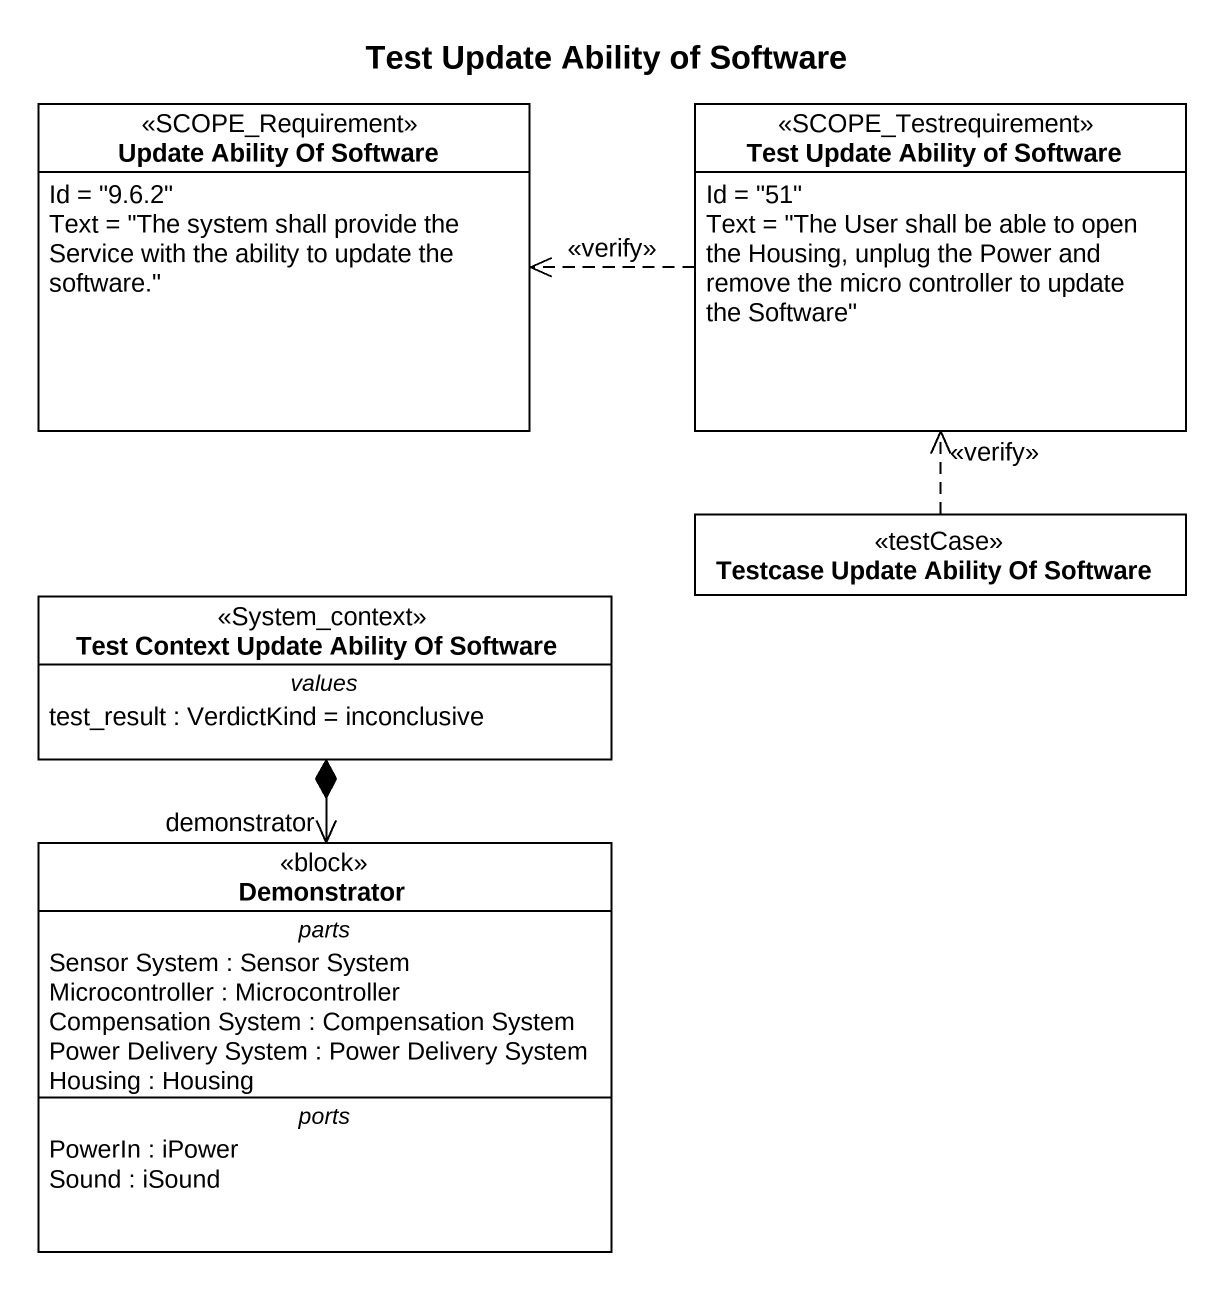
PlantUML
@startuml
title Test Update Ability of Software
hide circle
hide empty members
class "Update Ability Of Software" as Update_Ability_Of_Software <<SCOPE_Requirement>> {
  Id = "9.6.2"
  Text = "The system shall provide the Service with the ability to update the software."
}
class "Test Update Ability of Software" as Test_Update_Ability_of <<SCOPE_Testrequirement>> {
  Id = "51"
  Text = "The User shall be able to open the Housing, unplug the Power and remove the micro controller to update the Software"
}
class "Testcase Update Ability Of Software" as Testcase_Update_Ability_Of <<testCase>>
class "Test Context Update Ability Of Software" as Test_Context_Update_Ability <<System_context>> {
  -- values --
  test_result : VerdictKind = inconclusive
}
class Demonstrator <<block>> {
  -- parts --
  Sensor System : Sensor System
  Microcontroller : Microcontroller
  Compensation System : Compensation System
  Power Delivery System : Power Delivery System
  Housing : Housing
  -- ports --
  PowerIn : iPower
  Sound : iSound
}
Test_Update_Ability_of .left.> Update_Ability_Of_Software : <<verify>>
Testcase_Update_Ability_Of .up.> Test_Update_Ability_of : <<verify>>
Test_Context_Update_Ability *--> "demonstrator" Demonstrator
@enduml
